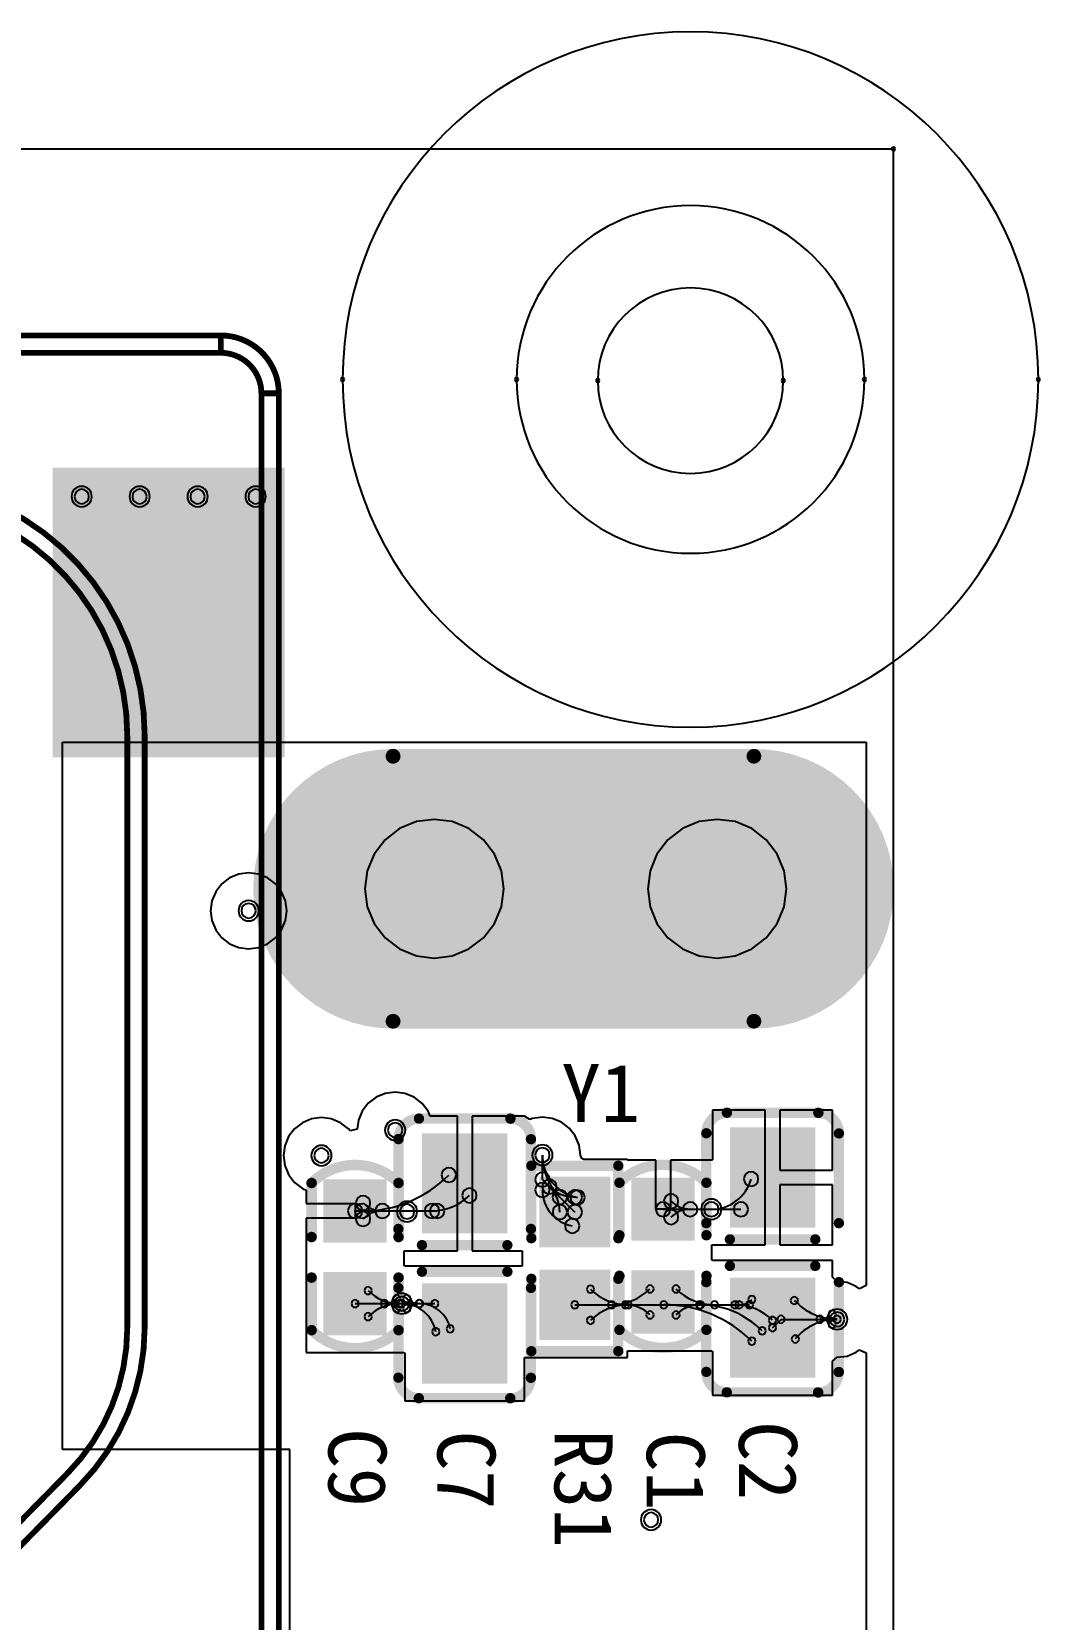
# Model space of a CAD drawing. Header units: inches. Extents: x 32166 to 66782, y 2386 to 7162.
# Drawn here: x 34107.2 to 34185.5, y 3851.2 to 3974.4 of the extents above; entities that cross this region are included whole.
import ezdxf

# ---------------------------------------------------------------- set-up
doc = ezdxf.new("R2010")
doc.units = ezdxf.units.IN
doc.header["$LTSCALE"] = 0.64311
doc.header["$MEASUREMENT"] = 0
for name, color, linetype in [('KEEPOUTLAYER', 6, 'CONTINUOUS'), ('MULTILAYER', 9, 'CONTINUOUS'), ('TOPLAYER', 1, 'CONTINUOUS'), ('TOPOVERLAY', 2, 'CONTINUOUS'), ('TOPPASTE', 8, 'CONTINUOUS'), ('TOPSOLDER', 216, 'CONTINUOUS')]:
    doc.layers.add(name, color=color, linetype=linetype)
doc.styles.get("Standard").update_dxf_attribs({"font": 'txt', "width": 0.8})

msp = doc.modelspace()

# ---------------------------------------------------------------- linework, layer by layer
at = {"layer": 'KEEPOUTLAYER'}
for p in [(32666.61, 3965.35), (34174.11, 3758.35)]:
    msp.add_line(p, (34174.11, 3965.35), dxfattribs=at)
for centre, radius, start, end in [((34174.11, 3965.35), 0.143, 0, 180), ((34174.11, 3965.35), 0.143, 180, 0), ((34174.11, 3965.35), 0.112, 0, 180), ((34174.11, 3965.35), 0.112, 180, 0), ((34158.36, 3947.35), 7.2, 0, 180), ((34151.16, 3947.35), 0.143, 0, 180), ((34151.16, 3947.35), 0.143, 180, 0), ((34158.36, 3947.35), 7.2, 180, 0), ((34165.56, 3947.35), 0.143, 0, 180), ((34165.56, 3947.35), 0.143, 180, 0)]:
    msp.add_arc(centre, radius, start, end, dxfattribs=at)
at = {"layer": 'MULTILAYER', "const_width": 3.54}
for points in [[(34140.25, 3907.89, 1), (34136.71, 3907.89, 1)], [(34162.2, 3907.89, 1), (34158.65, 3907.89, 1)]]:
    msp.add_lwpolyline(points, format="xyb", close=True, dxfattribs=at)
at = {"layer": 'MULTILAYER'}
for centre, start, end in [((34111.11, 3938.35), 0, 180), ((34111.11, 3938.35), 180, 0), ((34115.61, 3938.35), 0, 180), ((34115.61, 3938.35), 180, 0), ((34120.11, 3938.35), 0, 180), ((34120.11, 3938.35), 180, 0), ((34124.61, 3938.35), 0, 180), ((34124.61, 3938.35), 180, 0), ((34124.07, 3906.18), 0, 180), ((34124.07, 3906.18), 180, 0), ((34135.44, 3889.15), 0, 180), ((34135.44, 3889.15), 180, 0), ((34129.72, 3887.17), 0, 180), ((34146.87, 3887.21), 0, 180), ((34146.87, 3887.21), 180, 0), ((34129.72, 3887.17), 180, 0), ((34159.98, 3883), 0, 180), ((34136.36, 3882.82), 0, 180), ((34136.36, 3882.82), 180, 0), ((34159.98, 3883), 180, 0), ((34135.95, 3875.67), 0, 180), ((34135.95, 3875.67), 180, 0), ((34169.75, 3874.45), 0, 180), ((34169.75, 3874.45), 180, 0), ((34155.3, 3858.88), 0, 180), ((34155.3, 3858.88), 180, 0)]:
    msp.add_arc(centre, 0.562, start, end, dxfattribs=at)
at = {"layer": 'TOPLAYER'}
for p, q in [((34109.63, 3864.33), (34109.63, 3919.27)), ((34109.63, 3919.27), (34171.99, 3919.27)), ((34171.99, 3919.27), (34171.99, 3877.07)), ((34137.09, 3913.1), (34135.79, 3912.56)), ((34138.48, 3913.28), (34137.09, 3913.1)), ((34139.87, 3913.1), (34138.48, 3913.28)), ((34141.17, 3912.56), (34139.87, 3913.1)), ((34159.03, 3913.1), (34157.73, 3912.56)), ((34160.43, 3913.28), (34159.03, 3913.1)), ((34161.82, 3913.1), (34160.43, 3913.28)), ((34163.12, 3912.56), (34161.82, 3913.1)), ((34135.79, 3912.56), (34134.67, 3911.7)), ((34142.29, 3911.7), (34141.17, 3912.56)), ((34157.73, 3912.56), (34156.61, 3911.7)), ((34164.24, 3911.7), (34163.12, 3912.56)), ((34134.67, 3911.7), (34133.81, 3910.58)), ((34143.15, 3910.58), (34142.29, 3911.7)), ((34156.61, 3911.7), (34155.76, 3910.58)), ((34165.09, 3910.58), (34164.24, 3911.7)), ((34133.81, 3910.58), (34133.27, 3909.28)), ((34143.69, 3909.28), (34143.15, 3910.58)), ((34155.76, 3910.58), (34155.22, 3909.28)), ((34165.63, 3909.28), (34165.09, 3910.58)), ((34121.98, 3908.27), (34121.51, 3907.65)), ((34122.59, 3908.73), (34121.98, 3908.27)), ((34123.31, 3909.03), (34122.59, 3908.73)), ((34124.07, 3909.13), (34123.31, 3909.03)), ((34124.83, 3909.03), (34124.07, 3909.13)), ((34125.54, 3908.73), (34124.83, 3909.03)), ((34126.16, 3908.27), (34125.54, 3908.73)), ((34126.62, 3907.65), (34126.16, 3908.27)), ((34133.27, 3909.28), (34133.09, 3907.89)), ((34143.87, 3907.89), (34143.69, 3909.28)), ((34155.22, 3909.28), (34155.04, 3907.89)), ((34165.81, 3907.89), (34165.63, 3909.28)), ((34121.22, 3906.94), (34121.12, 3906.18)), ((34121.51, 3907.65), (34121.22, 3906.94)), ((34126.92, 3906.94), (34126.62, 3907.65)), ((34127.02, 3906.18), (34126.92, 3906.94)), ((34133.09, 3907.89), (34133.27, 3906.49)), ((34143.69, 3906.49), (34143.87, 3907.89)), ((34155.04, 3907.89), (34155.22, 3906.49)), ((34165.63, 3906.49), (34165.81, 3907.89)), ((34121.12, 3906.18), (34121.22, 3905.42)), ((34126.92, 3905.42), (34127.02, 3906.18)), ((34133.27, 3906.49), (34133.81, 3905.19)), ((34143.15, 3905.19), (34143.69, 3906.49)), ((34155.22, 3906.49), (34155.76, 3905.19)), ((34165.09, 3905.19), (34165.63, 3906.49)), ((34121.22, 3905.42), (34121.51, 3904.7)), ((34121.51, 3904.7), (34121.98, 3904.09)), ((34126.16, 3904.09), (34126.62, 3904.7)), ((34126.62, 3904.7), (34126.92, 3905.42)), ((34133.81, 3905.19), (34134.67, 3904.08)), ((34142.29, 3904.08), (34143.15, 3905.19)), ((34155.76, 3905.19), (34156.61, 3904.08)), ((34164.24, 3904.08), (34165.09, 3905.19)), ((34121.98, 3904.09), (34122.59, 3903.62)), ((34122.59, 3903.62), (34123.31, 3903.33)), ((34123.31, 3903.33), (34124.07, 3903.23)), ((34124.07, 3903.23), (34124.83, 3903.33)), ((34124.83, 3903.33), (34125.54, 3903.62)), ((34125.54, 3903.62), (34126.16, 3904.09)), ((34134.67, 3904.08), (34135.79, 3903.22)), ((34141.17, 3903.22), (34142.29, 3904.08)), ((34156.61, 3904.08), (34157.73, 3903.22)), ((34163.12, 3903.22), (34164.24, 3904.08)), ((34135.79, 3903.22), (34137.09, 3902.68)), ((34137.09, 3902.68), (34138.48, 3902.5)), ((34138.48, 3902.5), (34139.87, 3902.68)), ((34139.87, 3902.68), (34141.17, 3903.22)), ((34157.73, 3903.22), (34159.03, 3902.68)), ((34159.03, 3902.68), (34160.43, 3902.5)), ((34160.43, 3902.5), (34161.82, 3902.68)), ((34161.82, 3902.68), (34163.12, 3903.22)), ((34133.35, 3891.23), (34132.88, 3890.62)), ((34133.96, 3891.7), (34133.35, 3891.23)), ((34134.67, 3892), (34133.96, 3891.7)), ((34135.44, 3892.1), (34134.67, 3892)), ((34136.2, 3892), (34135.44, 3892.1)), ((34136.91, 3891.7), (34136.2, 3892)), ((34137.52, 3891.23), (34136.91, 3891.7)), ((34137.99, 3890.62), (34137.52, 3891.23)), ((34128.25, 3889.72), (34127.63, 3889.25)), ((34128.96, 3890.02), (34128.25, 3889.72)), ((34129.72, 3890.12), (34128.96, 3890.02)), ((34130.48, 3890.02), (34129.72, 3890.12)), ((34131.2, 3889.72), (34130.48, 3890.02)), ((34131.81, 3889.25), (34131.2, 3889.72)), ((34132.59, 3889.91), (34132.5, 3889.22)), ((34132.88, 3890.62), (34132.59, 3889.91)), ((34138.15, 3890.24), (34137.99, 3890.62)), ((34140.27, 3890.24), (34138.15, 3890.24)), ((34140.27, 3885.01), (34140.27, 3890.24)), ((34145.49, 3890.24), (34141.41, 3890.24)), ((34141.41, 3890.24), (34141.41, 3885.01)), ((34145.89, 3889.97), (34145.49, 3890.24)), ((34145.49, 3890.24), (34145.49, 3890.24)), ((34146.1, 3890.06), (34145.89, 3889.97)), ((34146.87, 3890.16), (34146.1, 3890.06)), ((34147.63, 3890.06), (34146.87, 3890.16)), ((34148.34, 3889.77), (34147.63, 3890.06)), ((34148.95, 3889.3), (34148.34, 3889.77)), ((34164.16, 3890.69), (34160.07, 3890.69)), ((34160.07, 3890.69), (34160.07, 3886.85)), ((34164.16, 3885.46), (34164.16, 3890.69)), ((34169.39, 3890.69), (34165.3, 3890.69)), ((34165.3, 3890.69), (34165.3, 3886.03)), ((34169.39, 3886.03), (34169.39, 3890.69)), ((34127.17, 3888.64), (34126.87, 3887.93)), ((34127.63, 3889.25), (34127.17, 3888.64)), ((34131.94, 3889.08), (34131.81, 3889.25)), ((34131.95, 3889.08), (34131.94, 3889.08)), ((34132.5, 3889.22), (34131.95, 3889.08)), ((34149.42, 3888.69), (34148.95, 3889.3)), ((34149.71, 3887.98), (34149.42, 3888.69)), ((34126.87, 3887.93), (34126.77, 3887.17)), ((34146.87, 3885.3), (34146.87, 3887.21)), ((34149.82, 3887.21), (34149.71, 3887.98)), ((34149.93, 3886.93), (34149.82, 3887.21)), ((34149.82, 3887.21), (34149.82, 3887.21)), ((34149.82, 3887.21), (34149.82, 3887.21)), ((34126.77, 3887.17), (34126.87, 3886.4)), ((34126.87, 3886.4), (34127.17, 3885.69)), ((34150.09, 3886.87), (34149.93, 3886.93)), ((34153.47, 3886.87), (34150.09, 3886.87)), ((34153.47, 3886.8), (34153.47, 3886.87)), ((34155.66, 3886.8), (34153.47, 3886.8)), ((34155.66, 3883), (34155.66, 3886.8)), ((34159.67, 3886.8), (34156.8, 3886.8)), ((34156.8, 3886.8), (34156.8, 3883)), ((34160.03, 3886.8), (34159.67, 3886.8)), ((34159.67, 3886.8), (34159.67, 3886.8)), ((34159.67, 3886.8), (34159.67, 3886.8)), ((34160.07, 3886.85), (34160.03, 3886.8)), ((34165.3, 3886.03), (34169.39, 3886.03)), ((34127.17, 3885.69), (34127.63, 3885.08)), ((34127.63, 3885.08), (34128.25, 3884.61)), ((34140.27, 3879.78), (34140.27, 3885.01)), ((34141.41, 3885.01), (34141.41, 3879.78)), ((34146.87, 3885.3), (34149.39, 3882.78)), ((34164.16, 3880.23), (34164.16, 3885.46)), ((34169.39, 3884.89), (34165.3, 3884.89)), ((34165.3, 3884.89), (34165.3, 3880.23)), ((34169.39, 3880.23), (34169.39, 3884.89)), ((34128.25, 3884.61), (34128.53, 3884.49)), ((34128.53, 3884.49), (34128.53, 3883.44)), ((34128.53, 3883.44), (34132.33, 3883.44)), ((34132.33, 3882.3), (34128.53, 3882.3)), ((34128.53, 3882.3), (34128.53, 3879.07)), ((34132.33, 3883.44), (34132.33, 3882.3)), ((34132.33, 3882.87), (34138.7, 3882.87)), ((34156.8, 3883), (34155.66, 3883)), ((34156.23, 3883), (34159.98, 3883)), ((34159.98, 3883), (34162.28, 3883)), ((34160.03, 3879.2), (34160.03, 3880.23)), ((34160.03, 3880.23), (34160.03, 3880.23)), ((34160.03, 3880.23), (34160.07, 3880.23)), ((34160.07, 3880.23), (34160.43, 3880.23)), ((34160.43, 3880.23), (34160.43, 3880.23)), ((34160.43, 3880.23), (34160.43, 3880.23)), ((34160.43, 3880.23), (34164.16, 3880.23)), ((34165.3, 3880.23), (34169.39, 3880.23)), ((34128.53, 3879.07), (34128.53, 3871.87)), ((34136.13, 3879.07), (34136.13, 3879.78)), ((34136.13, 3879.78), (34136.18, 3879.78)), ((34136.13, 3878.6), (34136.13, 3879.07)), ((34136.26, 3878.58), (34136.13, 3878.6)), ((34136.18, 3879.78), (34136.18, 3879.78)), ((34136.18, 3879.78), (34140.27, 3879.78)), ((34145.3, 3878.58), (34136.26, 3878.58)), ((34141.41, 3879.78), (34145.3, 3879.78)), ((34145.3, 3879.78), (34145.3, 3878.69)), ((34145.3, 3878.69), (34145.3, 3878.58)), ((34160.03, 3879.08), (34160.03, 3879.2)), ((34160.07, 3879.03), (34160.03, 3879.08)), ((34169.39, 3879.03), (34160.07, 3879.03)), ((34160.07, 3879.03), (34160.07, 3879.03)), ((34160.07, 3879.03), (34160.07, 3879.03)), ((34169.39, 3877.72), (34169.39, 3879.03)), ((34169.75, 3877.4), (34169.39, 3877.72)), ((34170.51, 3877.3), (34169.75, 3877.4)), ((34171.22, 3877.01), (34170.51, 3877.3)), ((34171.47, 3876.82), (34171.22, 3877.01)), ((34171.99, 3877.07), (34171.47, 3876.82)), ((34132.33, 3875.67), (34135.95, 3875.67)), ((34135.95, 3875.67), (34138.52, 3875.67)), ((34149.39, 3875.58), (34162.95, 3875.58)), ((34164.73, 3873.8), (34165.39, 3874.45)), ((34165.39, 3874.45), (34169.75, 3874.45)), ((34128.53, 3871.87), (34136.13, 3871.87)), ((34136.13, 3871.87), (34136.13, 3871.87)), ((34136.13, 3871.87), (34136.13, 3871.87)), ((34136.13, 3871.87), (34136.18, 3871.82)), ((34136.18, 3871.82), (34136.18, 3868.12)), ((34145.49, 3868.12), (34145.49, 3871.49)), ((34145.49, 3871.49), (34153.47, 3871.49)), ((34153.47, 3871.49), (34153.47, 3872)), ((34153.47, 3872), (34160.03, 3872)), ((34160.03, 3872), (34160.03, 3872)), ((34160.03, 3872), (34160.03, 3872)), ((34160.03, 3872), (34160.07, 3871.96)), ((34160.07, 3871.96), (34160.07, 3868.57)), ((34169.39, 3871.19), (34169.75, 3871.5)), ((34169.39, 3868.57), (34169.39, 3871.19)), ((34169.75, 3871.5), (34170.51, 3871.6)), ((34170.51, 3871.6), (34171.22, 3871.9)), ((34171.22, 3871.9), (34171.47, 3872.09)), ((34171.47, 3872.09), (34171.99, 3871.84)), ((34171.99, 3871.84), (34171.99, 3802.68)), ((34136.18, 3868.12), (34145.49, 3868.12)), ((34160.07, 3868.57), (34169.39, 3868.57)), ((34127.27, 3864.33), (34109.63, 3864.33)), ((34127.27, 3826.03), (34127.27, 3864.33))]:
    msp.add_line(p, q, dxfattribs=at)
at = {"layer": 'TOPLAYER', "const_width": 3.54}
for points in [[(34140.25, 3907.89, 1), (34136.71, 3907.89, 1)], [(34162.2, 3907.89, 1), (34158.65, 3907.89, 1)]]:
    msp.add_lwpolyline(points, format="xyb", close=True, dxfattribs=at)
at = {"layer": 'TOPLAYER'}
for centre, radius, start, end in [((34111.11, 3938.35), 0.562, 0, 180), ((34111.11, 3938.35), 0.562, 180, 0), ((34115.61, 3938.35), 0.562, 0, 180), ((34115.61, 3938.35), 0.562, 180, 0), ((34120.11, 3938.35), 0.562, 0, 180), ((34120.11, 3938.35), 0.562, 180, 0), ((34124.61, 3938.35), 0.562, 0, 180), ((34124.61, 3938.35), 0.562, 180, 0), ((34124.07, 3906.18), 0.562, 0, 180), ((34124.07, 3906.18), 0.562, 180, 0), ((34135.44, 3889.15), 0.562, 0, 180), ((34135.44, 3889.15), 0.562, 180, 0), ((34129.72, 3887.17), 0.562, 0, 180), ((34146.87, 3887.21), 0.562, 0, 180), ((34146.87, 3887.21), 0.562, 0, 180), ((34146.87, 3887.21), 0.562, 0, 180), ((34146.87, 3887.21), 0.562, 0, 180), ((34146.87, 3887.21), 0.562, 180, 0), ((34146.87, 3887.21), 0.562, 180, 0), ((34146.87, 3887.21), 0.562, 180, 0), ((34146.87, 3887.21), 0.562, 180, 0), ((34150.21, 3887.21), 3.35, 180, 259.446), ((34151.48, 3887.21), 4.61, 180.0001, 225.0001), ((34129.72, 3887.17), 0.562, 180, 0), ((34139.61, 3885.66), 0.562, 0, 180), ((34132.87, 3892.4), 9.54, 270, 315), ((34139.61, 3885.66), 0.562, 180, 0), ((34146.87, 3885.3), 0.562, 0, 180), ((34146.87, 3885.3), 0.562, 0, 180), ((34146.87, 3885.3), 0.562, 180, 0), ((34146.87, 3885.3), 0.562, 180, 0), ((34146.87, 3884.5), 0.562, 0, 180), ((34147.41, 3884.76), 0.562, 0, 180), ((34147.41, 3884.76), 0.562, 0, 180), ((34147.41, 3884.76), 0.562, 180, 0), ((34147.41, 3884.76), 0.562, 180, 0), ((34149.39, 3886.74), 2.8, 225.0002, 270.0002), ((34145.42, 3882.78), 2.8, 359.9998, 44.9998), ((34159.98, 3886.2), 3.2, 269.9999, 344.5259), ((34163.06, 3885.35), 0.562, 0, 180), ((34163.06, 3885.35), 0.562, 180, 0), ((34132.95, 3883.49), 0.562, 0, 180), ((34138.3, 3886.97), 4.1, 270.0001, 315.0001), ((34141.2, 3884.07), 0.562, 0, 180), ((34141.2, 3884.07), 0.562, 180, 0), ((34146.87, 3884.5), 0.562, 180, 0), ((34149.71, 3884.5), 2.84, 180.0001, 259.4461), ((34148.22, 3883.95), 0.562, 0, 180), ((34148.22, 3883.95), 0.562, 180, 0), ((34149.39, 3883.94), 0.562, 0, 180), ((34149.39, 3883.94), 0.562, 180, 0), ((34149.6, 3883.92), 0.562, 0, 180), ((34149.6, 3883.92), 0.562, 180, 0), ((34156.23, 3883), 0.562, 0, 180), ((34156.85, 3883.62), 0.562, 0, 180), ((34156.85, 3883.62), 0.562, 180, 0), ((34158.34, 3885.12), 2.11, 224.9998, 269.9998), ((34158.34, 3883), 0.562, 0, 180), ((34158.34, 3883), 0.562, 0, 180), ((34159.98, 3883), 0.562, 0, 180), ((34159.98, 3883), 0.562, 0, 180), ((34159.98, 3883), 0.562, 0, 180), ((34159.98, 3883), 0.562, 0, 180), ((34162.28, 3883), 0.562, 0, 180), ((34132.33, 3882.87), 0.562, 0, 180), ((34132.33, 3882.87), 0.562, 180, 0), ((34132.87, 3882.87), 0.562, 0, 180), ((34132.87, 3882.87), 0.562, 180, 0), ((34132.95, 3883.49), 0.562, 180, 0), ((34132.95, 3882.25), 0.562, 0, 180), ((34134.45, 3884.98), 2.11, 224.9998, 269.9998), ((34134.45, 3880.76), 2.11, 90.0002, 135.0002), ((34134.45, 3882.87), 0.562, 0, 180), ((34134.45, 3882.87), 0.562, 0, 180), ((34134.45, 3882.87), 0.562, 180, 0), ((34134.45, 3882.87), 0.562, 180, 0), ((34136.36, 3882.82), 0.562, 0, 180), ((34136.36, 3882.82), 0.562, 180, 0), ((34138.3, 3882.87), 0.562, 0, 180), ((34138.3, 3882.87), 0.562, 180, 0), ((34138.7, 3882.87), 0.562, 0, 180), ((34138.7, 3882.87), 0.562, 180, 0), ((34148.23, 3882.78), 0.562, 0, 180), ((34148.23, 3882.78), 0.562, 180, 0), ((34149.19, 3881.71), 0.562, 0, 180), ((34149.39, 3882.78), 0.562, 0, 180), ((34149.39, 3882.78), 0.562, 180, 0), ((34156.23, 3883), 0.562, 180, 0), ((34156.85, 3882.39), 0.562, 0, 180), ((34156.85, 3882.39), 0.562, 180, 0), ((34158.34, 3880.89), 2.11, 90.0002, 135.0002), ((34158.34, 3883), 0.562, 180, 0), ((34158.34, 3883), 0.562, 180, 0), ((34159.98, 3883), 0.562, 180, 0), ((34159.98, 3883), 0.562, 180, 0), ((34159.98, 3883), 0.562, 180, 0), ((34159.98, 3883), 0.562, 180, 0), ((34162.28, 3883), 0.562, 180, 0), ((34132.95, 3882.25), 0.562, 180, 0), ((34149.19, 3881.71), 0.562, 180, 0), ((34133.34, 3876.68), 0.286, 0, 180), ((34133.34, 3876.68), 0.286, 180, 0), ((34135.78, 3879.12), 3.45, 225.0001, 270.0001), ((34135.56, 3876.06), 0.286, 0, 180), ((34135.95, 3875.67), 0.562, 0, 180), ((34136.34, 3876.06), 0.286, 0, 180), ((34150.6, 3876.79), 0.286, 0, 180), ((34150.6, 3876.79), 0.286, 180, 0), ((34153.53, 3879.72), 4.14, 225, 270), ((34152.23, 3879.8), 4.22, 269.9999, 314.9999), ((34155.22, 3876.81), 0.286, 0, 180), ((34155.22, 3876.81), 0.286, 180, 0), ((34157.24, 3876.81), 0.286, 0, 180), ((34157.24, 3876.81), 0.286, 180, 0), ((34160.22, 3879.8), 4.22, 225.0001, 270.0001), ((34163.12, 3875.99), 0.286, 0, 180), ((34166.42, 3875.92), 0.286, 0, 180), ((34132.33, 3875.67), 0.286, 0, 180), ((34132.33, 3875.67), 0.286, 180, 0), ((34133.34, 3874.66), 0.286, 0, 180), ((34135.78, 3872.22), 3.45, 89.9999, 134.9999), ((34134.62, 3875.67), 0.286, 0, 180), ((34134.62, 3875.67), 0.286, 0, 180), ((34134.62, 3875.67), 0.286, 180, 0), ((34134.62, 3875.67), 0.286, 180, 0), ((34134.62, 3877.01), 1.34, 270.0004, 315.0004), ((34134.62, 3874.33), 1.34, 44.9996, 89.9996), ((34135.56, 3876.06), 0.286, 180, 0), ((34135.56, 3875.28), 0.286, 0, 180), ((34135.56, 3875.28), 0.286, 180, 0), ((34135.95, 3875.67), 0.562, 180, 0), ((34135.78, 3875.67), 0.286, 0, 180), ((34135.78, 3875.67), 0.286, 0, 180), ((34135.78, 3875.67), 0.286, 180, 0), ((34135.78, 3875.67), 0.286, 180, 0), ((34135.95, 3875.67), 0.286, 0, 180), ((34135.95, 3875.67), 0.286, 0, 180), ((34135.95, 3875.67), 0.286, 0, 180), ((34135.95, 3875.67), 0.286, 180, 0), ((34135.95, 3875.67), 0.286, 180, 0), ((34135.95, 3875.67), 0.286, 180, 0), ((34135.95, 3872.98), 2.69, 10.8939, 89.9999), ((34136.34, 3876.06), 0.286, 180, 0), ((34136.34, 3875.28), 0.286, 0, 180), ((34136.34, 3875.28), 0.286, 180, 0), ((34137.29, 3877.01), 1.34, 224.9996, 269.9996), ((34137.29, 3874.33), 1.34, 90.0004, 135.0004), ((34137.29, 3875.67), 0.286, 0, 180), ((34137.29, 3875.67), 0.286, 0, 180), ((34137.29, 3875.67), 0.286, 180, 0), ((34137.29, 3875.67), 0.286, 180, 0), ((34137.34, 3875.67), 0.286, 0, 180), ((34137.34, 3875.67), 0.286, 180, 0), ((34137.34, 3873.25), 2.42, 10.894, 90), ((34138.52, 3875.67), 0.286, 0, 180), ((34138.52, 3875.67), 0.286, 180, 0), ((34149.39, 3875.58), 0.286, 0, 180), ((34149.39, 3875.58), 0.286, 180, 0), ((34153.53, 3871.44), 4.14, 90, 135), ((34152.23, 3875.58), 0.286, 0, 180), ((34152.23, 3875.58), 0.286, 180, 0), ((34153.32, 3875.58), 0.286, 0, 180), ((34153.32, 3875.58), 0.286, 180, 0), ((34153.53, 3875.58), 0.286, 0, 180), ((34153.53, 3875.58), 0.286, 0, 180), ((34153.53, 3875.58), 0.286, 180, 0), ((34153.53, 3875.58), 0.286, 180, 0), ((34153.32, 3872.9), 2.68, 45.0002, 90.0002), ((34155.22, 3874.79), 0.286, 0, 180), ((34156.3, 3875.58), 0.286, 0, 180), ((34156.3, 3875.58), 0.286, 180, 0), ((34156.3, 3865.94), 9.64, 45, 90), ((34157.24, 3874.79), 0.286, 0, 180), ((34159.13, 3872.9), 2.68, 89.9998, 134.9998), ((34159.06, 3875.58), 0.286, 0, 180), ((34159.06, 3875.58), 0.286, 180, 0), ((34159.13, 3875.58), 0.286, 0, 180), ((34159.13, 3875.58), 0.286, 180, 0), ((34159.06, 3868.7), 6.88, 45, 90), ((34160.22, 3875.58), 0.286, 0, 180), ((34160.22, 3875.58), 0.286, 180, 0), ((34161.82, 3875.58), 0.286, 0, 180), ((34161.82, 3875.58), 0.286, 180, 0), ((34161.82, 3871.46), 4.12, 45, 90), ((34162.13, 3875.58), 0.286, 0, 180), ((34162.13, 3875.58), 0.286, 180, 0), ((34162.13, 3876.97), 1.4, 269.9998, 314.9998), ((34162.95, 3875.58), 0.286, 0, 180), ((34162.95, 3875.58), 0.286, 180, 0), ((34163.12, 3875.99), 0.286, 180, 0), ((34166.42, 3875.92), 0.286, 180, 0), ((34169.75, 3878.98), 4.52, 222.57, 270), ((34169.36, 3874.85), 0.286, 0, 180), ((34169.75, 3874.45), 0.562, 0, 180), ((34133.34, 3874.66), 0.286, 180, 0), ((34138.59, 3873.49), 0.286, 0, 180), ((34139.71, 3873.71), 0.286, 0, 180), ((34139.71, 3873.71), 0.286, 180, 0), ((34150.6, 3874.37), 0.286, 0, 180), ((34150.6, 3874.37), 0.286, 180, 0), ((34155.22, 3874.79), 0.286, 180, 0), ((34157.24, 3874.79), 0.286, 180, 0), ((34163.92, 3873.56), 0.286, 0, 180), ((34164.73, 3874.37), 0.286, 0, 180), ((34164.73, 3874.37), 0.286, 180, 0), ((34164.73, 3873.8), 0.286, 0, 180), ((34164.73, 3873.8), 0.286, 180, 0), ((34165.39, 3874.45), 0.286, 0, 180), ((34165.39, 3874.45), 0.286, 0, 180), ((34165.39, 3874.45), 0.286, 180, 0), ((34165.39, 3874.45), 0.286, 180, 0), ((34169.75, 3870.25), 4.21, 90, 140.563), ((34168.41, 3874.45), 0.286, 0, 180), ((34168.41, 3874.45), 0.286, 0, 180), ((34168.41, 3874.45), 0.286, 180, 0), ((34168.41, 3874.45), 0.286, 180, 0), ((34168.41, 3875.79), 1.34, 270.0004, 315.0004), ((34168.41, 3873.12), 1.34, 44.9996, 89.9996), ((34169.36, 3874.85), 0.286, 180, 0), ((34169.36, 3874.06), 0.286, 0, 180), ((34169.36, 3874.06), 0.286, 180, 0), ((34169.75, 3874.45), 0.562, 180, 0), ((34169.75, 3874.45), 0.286, 0, 180), ((34169.75, 3874.45), 0.286, 0, 180), ((34169.75, 3874.45), 0.286, 0, 180), ((34169.75, 3874.45), 0.286, 180, 0), ((34169.75, 3874.45), 0.286, 180, 0), ((34169.75, 3874.45), 0.286, 180, 0), ((34138.59, 3873.49), 0.286, 180, 0), ((34163.12, 3872.76), 0.286, 0, 180), ((34163.12, 3872.76), 0.286, 180, 0), ((34163.92, 3873.56), 0.286, 180, 0), ((34166.5, 3872.92), 0.286, 0, 180), ((34166.5, 3872.92), 0.286, 180, 0), ((34155.3, 3858.88), 0.562, 0, 180), ((34155.3, 3858.88), 0.562, 180, 0)]:
    msp.add_arc(centre, radius, start, end, dxfattribs=at)
for points in [[(34108.86, 3918.1), (34126.86, 3918.1), (34108.86, 3940.6), (34126.86, 3940.6)], [(34143.69, 3881.58), (34143.69, 3888.44), (34137.98, 3881.58), (34137.98, 3888.44)], [(34167.59, 3882.03), (34167.59, 3888.89), (34161.87, 3882.03), (34161.87, 3888.89)], [(34134.33, 3880.87), (34134.33, 3884.87), (34130.33, 3880.87), (34130.33, 3884.87)], [(34147.1, 3885.07), (34147.1, 3880.49), (34151.67, 3885.07), (34151.67, 3880.49)], [(34154.23, 3885), (34154.23, 3881), (34158.23, 3885), (34158.23, 3881)], [(34134.33, 3873.67), (34134.33, 3877.67), (34130.33, 3873.67), (34130.33, 3877.67)], [(34147.1, 3877.87), (34147.1, 3873.29), (34151.67, 3877.87), (34151.67, 3873.29)], [(34154.23, 3877.8), (34154.23, 3873.8), (34158.23, 3877.8), (34158.23, 3873.8)], [(34143.69, 3869.92), (34143.69, 3876.78), (34137.98, 3869.92), (34137.98, 3876.78)], [(34167.59, 3870.37), (34167.59, 3877.23), (34161.87, 3870.37), (34161.87, 3877.23)]]:
    msp.add_solid(points, dxfattribs=at)
at = {"layer": 'TOPOVERLAY'}
for points, const_width in [([(33972.96, 3950.86), (34121.91, 3950.86)], 0.45), ([(34121.91, 3949.51), (34121.91, 3950.86)], 0.45), ([(33972.96, 3949.51), (34121.91, 3949.51)], 0.45), ([(34125.06, 3831.61), (34125.06, 3946.36)], 0.45), ([(34125.06, 3946.36), (34126.41, 3946.36)], 0.45), ([(34126.41, 3831.61), (34126.41, 3946.36)], 0.45), ([(34114.65, 3873.83), (34114.65, 3919.77)], 0.45), ([(34116, 3873.83), (34116, 3919.77)], 0.45), ([(34136.42, 3907.89), (34162.25, 3907.89)], 21.72), ([(34135.28, 3918.18), (34163.28, 3918.18)], 1.14), ([(34135.28, 3897.6), (34163.28, 3897.6)], 1.14), ([(34137.29, 3890.04), (34144.38, 3890.04)], 0.8), ([(34161.19, 3890.49), (34168.28, 3890.49)], 0.8), ([(34135.69, 3881.47), (34135.69, 3888.45)], 0.8), ([(34145.98, 3881.47), (34145.98, 3888.44)], 0.8), ([(34159.59, 3881.92), (34159.59, 3888.9)], 0.8), ([(34169.88, 3881.92), (34169.88, 3888.89)], 0.8), ([(34146.01, 3886.38), (34152.76, 3886.38)], 0.8), ([(34146.01, 3880.75), (34146.01, 3886.38)], 0.8), ([(34152.76, 3880.75), (34152.76, 3886.38)], 0.8), ([(34128.96, 3880.84), (34128.96, 3885.04)], 0.81), ([(34135.71, 3880.84), (34135.71, 3885.04)], 0.81), ([(34152.85, 3880.98), (34152.85, 3885.06)], 0.81), ([(34159.6, 3880.98), (34159.6, 3885.06)], 0.81), ([(34161.42, 3880.66), (34168.05, 3880.66)], 0.8), ([(34137.52, 3880.21), (34144.15, 3880.21)], 0.8), ([(34161.42, 3878.6), (34168.05, 3878.6)], 0.8), ([(34128.96, 3873.61), (34128.96, 3877.69)], 0.81), ([(34135.71, 3873.61), (34135.71, 3877.69)], 0.81), ([(34137.52, 3878.15), (34144.15, 3878.15)], 0.8), ([(34146.01, 3871.98), (34146.01, 3877.6)], 0.8), ([(34152.76, 3871.98), (34152.76, 3877.6)], 0.8), ([(34152.85, 3873.63), (34152.85, 3877.83)], 0.81), ([(34159.59, 3870.37), (34159.59, 3877.34)], 0.8), ([(34159.6, 3873.63), (34159.6, 3877.83)], 0.81), ([(34169.88, 3870.36), (34169.88, 3877.34)], 0.8), ([(34135.69, 3869.92), (34135.69, 3876.89)], 0.8), ([(34145.98, 3869.91), (34145.98, 3876.89)], 0.8), ([(34146.01, 3871.98), (34152.76, 3871.98)], 0.8), ([(34137.28, 3868.33), (34144.37, 3868.33)], 0.8), ([(34161.18, 3868.78), (34168.26, 3868.78)], 0.8), ([(34092.44, 3844.62), (34110.01, 3862.49)], 0.45), ([(34093.41, 3843.67), (34110.97, 3861.55)], 0.45)]:
    msp.add_lwpolyline(points, dxfattribs=dict(at, const_width=const_width))
for points, const_width in [([(34121.8, 3950.86, 1), (34122.03, 3950.86, 1)], 0.225), ([(34121.8, 3950.86, 1), (34122.03, 3950.86, 1)], 0.225), ([(34121.8, 3950.86, 1), (34122.03, 3950.86, 1)], 0.225), ([(34121.8, 3949.51, 1), (34122.03, 3949.51, 1)], 0.225), ([(34121.8, 3949.51, 1), (34122.03, 3949.51, 1)], 0.225), ([(34121.8, 3949.51, 1), (34122.03, 3949.51, 1)], 0.225), ([(34124.95, 3946.36, 1), (34125.18, 3946.36, 1)], 0.225), ([(34124.95, 3946.36, 1), (34125.18, 3946.36, 1)], 0.225), ([(34124.95, 3946.36, 1), (34125.18, 3946.36, 1)], 0.225), ([(34126.3, 3946.36, 1), (34126.53, 3946.36, 1)], 0.225), ([(34126.3, 3946.36, 1), (34126.53, 3946.36, 1)], 0.225), ([(34126.3, 3946.36, 1), (34126.53, 3946.36, 1)], 0.225), ([(34114.53, 3919.77, 1), (34114.76, 3919.77, 1)], 0.225), ([(34114.53, 3919.77, 1), (34114.76, 3919.77, 1)], 0.225), ([(34115.88, 3919.77, 1), (34116.11, 3919.77, 1)], 0.225), ([(34115.88, 3919.77, 1), (34116.11, 3919.77, 1)], 0.225), ([(34141.85, 3907.89, 1), (34130.99, 3907.89, 1)], 10.86), ([(34135.57, 3918.18, 1), (34134.99, 3918.18, 1)], 0.572), ([(34135.57, 3918.18, 1), (34134.99, 3918.18, 1)], 0.572), ([(34167.68, 3907.89, 1), (34156.83, 3907.89, 1)], 10.86), ([(34163.57, 3918.18, 1), (34163, 3918.18, 1)], 0.572), ([(34163.57, 3918.18, 1), (34163, 3918.18, 1)], 0.572), ([(34135.57, 3897.6, 1), (34134.99, 3897.6, 1)], 0.572), ([(34135.57, 3897.6, 1), (34134.99, 3897.6, 1)], 0.572), ([(34163.57, 3897.6, 1), (34163, 3897.6, 1)], 0.572), ([(34163.57, 3897.6, 1), (34163, 3897.6, 1)], 0.572), ([(34137.29, 3889.84, 1), (34137.29, 3890.24, 1)], 0.4), ([(34137.29, 3889.84, 1), (34137.29, 3890.24, 1)], 0.4), ([(34144.38, 3889.84, 1), (34144.38, 3890.24, 1)], 0.4), ([(34144.39, 3889.83, 1), (34144.39, 3890.23, 1)], 0.4), ([(34161.19, 3890.29, 1), (34161.19, 3890.69, 1)], 0.4), ([(34161.19, 3890.29, 1), (34161.19, 3890.69, 1)], 0.4), ([(34168.28, 3890.29, 1), (34168.28, 3890.69, 1)], 0.4), ([(34168.29, 3890.28, 1), (34168.29, 3890.68, 1)], 0.4), ([(34135.69, 3888.25, 1), (34135.69, 3888.65, 1)], 0.4), ([(34135.71, 3888.25, 1), (34135.71, 3888.65, 1)], 0.4), ([(34145.98, 3888.24, 1), (34145.98, 3888.64, 1)], 0.4), ([(34145.98, 3888.24, 1), (34145.98, 3888.64, 1)], 0.4), ([(34159.59, 3888.7, 1), (34159.59, 3889.1, 1)], 0.4), ([(34159.6, 3888.7, 1), (34159.6, 3889.1, 1)], 0.4), ([(34169.88, 3888.69, 1), (34169.88, 3889.09, 1)], 0.4), ([(34169.88, 3888.69, 1), (34169.88, 3889.09, 1)], 0.4), ([(34146.21, 3886.38, 1), (34145.81, 3886.38, 1)], 0.4), ([(34146.21, 3886.38, 1), (34145.81, 3886.38, 1)], 0.4), ([(34152.96, 3886.38, 1), (34152.56, 3886.38, 1)], 0.4), ([(34152.96, 3886.38, 1), (34152.56, 3886.38, 1)], 0.4), ([(34128.75, 3885.04, 1), (34129.16, 3885.04, 1)], 0.405), ([(34128.75, 3885.04, 1), (34129.16, 3885.04, 1)], 0.405), ([(34135.5, 3885.04, 1), (34135.91, 3885.04, 1)], 0.405), ([(34135.5, 3885.04, 1), (34135.91, 3885.04, 1)], 0.405), ([(34153.05, 3885.06, 1), (34152.65, 3885.06, 1)], 0.405), ([(34153.05, 3885.06, 1), (34152.65, 3885.06, 1)], 0.405), ([(34159.8, 3885.06, 1), (34159.4, 3885.06, 1)], 0.405), ([(34159.8, 3885.06, 1), (34159.4, 3885.06, 1)], 0.405), ([(34159.59, 3881.72, 1), (34159.59, 3882.12, 1)], 0.4), ([(34169.88, 3881.72, 1), (34169.88, 3882.12, 1)], 0.4), ([(34128.75, 3880.84, 1), (34129.16, 3880.84, 1)], 0.405), ([(34135.69, 3881.27, 1), (34135.69, 3881.67, 1)], 0.4), ([(34135.5, 3880.84, 1), (34135.91, 3880.84, 1)], 0.405), ([(34145.98, 3881.27, 1), (34145.98, 3881.67, 1)], 0.4), ([(34146.21, 3880.75, 1), (34145.81, 3880.75, 1)], 0.4), ([(34152.96, 3880.75, 1), (34152.56, 3880.75, 1)], 0.4), ([(34153.05, 3880.98, 1), (34152.65, 3880.98, 1)], 0.405), ([(34159.8, 3880.98, 1), (34159.4, 3880.98, 1)], 0.405), ([(34161.42, 3880.46, 1), (34161.42, 3880.86, 1)], 0.4), ([(34168.05, 3880.46, 1), (34168.05, 3880.86, 1)], 0.4), ([(34137.52, 3880.01, 1), (34137.52, 3880.41, 1)], 0.4), ([(34144.15, 3880.01, 1), (34144.15, 3880.41, 1)], 0.4), ([(34161.42, 3878.4, 1), (34161.42, 3878.8, 1)], 0.4), ([(34168.05, 3878.4, 1), (34168.05, 3878.8, 1)], 0.4), ([(34128.75, 3877.69, 1), (34129.16, 3877.69, 1)], 0.405), ([(34135.5, 3877.69, 1), (34135.91, 3877.69, 1)], 0.405), ([(34137.52, 3877.95, 1), (34137.52, 3878.35, 1)], 0.4), ([(34144.15, 3877.95, 1), (34144.15, 3878.35, 1)], 0.4), ([(34146.21, 3877.6, 1), (34145.81, 3877.6, 1)], 0.4), ([(34152.96, 3877.6, 1), (34152.56, 3877.6, 1)], 0.4), ([(34153.05, 3877.83, 1), (34152.65, 3877.83, 1)], 0.405), ([(34159.59, 3877.14, 1), (34159.59, 3877.54, 1)], 0.4), ([(34159.8, 3877.83, 1), (34159.4, 3877.83, 1)], 0.405), ([(34169.88, 3877.14, 1), (34169.88, 3877.54, 1)], 0.4), ([(34135.69, 3876.69, 1), (34135.69, 3877.09, 1)], 0.4), ([(34145.98, 3876.69, 1), (34145.98, 3877.09, 1)], 0.4), ([(34114.53, 3873.83, 1), (34114.76, 3873.83, 1)], 0.225), ([(34114.53, 3873.83, 1), (34114.76, 3873.83, 1)], 0.225), ([(34115.88, 3873.83, 1), (34116.11, 3873.83, 1)], 0.225), ([(34115.88, 3873.83, 1), (34116.11, 3873.83, 1)], 0.225), ([(34128.75, 3873.61, 1), (34129.16, 3873.61, 1)], 0.405), ([(34128.75, 3873.61, 1), (34129.16, 3873.61, 1)], 0.405), ([(34135.5, 3873.61, 1), (34135.91, 3873.61, 1)], 0.405), ([(34135.5, 3873.61, 1), (34135.91, 3873.61, 1)], 0.405), ([(34153.05, 3873.63, 1), (34152.65, 3873.63, 1)], 0.405), ([(34153.05, 3873.63, 1), (34152.65, 3873.63, 1)], 0.405), ([(34159.8, 3873.63, 1), (34159.4, 3873.63, 1)], 0.405), ([(34159.8, 3873.63, 1), (34159.4, 3873.63, 1)], 0.405), ([(34146.21, 3871.98, 1), (34145.81, 3871.98, 1)], 0.4), ([(34146.21, 3871.98, 1), (34145.81, 3871.98, 1)], 0.4), ([(34152.96, 3871.98, 1), (34152.56, 3871.98, 1)], 0.4), ([(34152.96, 3871.98, 1), (34152.56, 3871.98, 1)], 0.4), ([(34135.69, 3869.72, 1), (34135.69, 3870.12, 1)], 0.4), ([(34135.69, 3869.72, 1), (34135.69, 3870.12, 1)], 0.4), ([(34145.97, 3869.71, 1), (34145.97, 3870.11, 1)], 0.4), ([(34145.98, 3869.71, 1), (34145.98, 3870.11, 1)], 0.4), ([(34159.59, 3870.17, 1), (34159.59, 3870.57, 1)], 0.4), ([(34159.59, 3870.17, 1), (34159.59, 3870.57, 1)], 0.4), ([(34169.86, 3870.16, 1), (34169.86, 3870.56, 1)], 0.4), ([(34169.88, 3870.16, 1), (34169.88, 3870.56, 1)], 0.4), ([(34137.28, 3868.13, 1), (34137.28, 3868.53, 1)], 0.4), ([(34137.28, 3868.13, 1), (34137.28, 3868.53, 1)], 0.4), ([(34144.37, 3868.13, 1), (34144.37, 3868.53, 1)], 0.4), ([(34144.38, 3868.12, 1), (34144.38, 3868.52, 1)], 0.4), ([(34161.18, 3868.58, 1), (34161.18, 3868.98, 1)], 0.4), ([(34161.18, 3868.58, 1), (34161.18, 3868.98, 1)], 0.4), ([(34168.26, 3868.58, 1), (34168.26, 3868.98, 1)], 0.4), ([(34168.28, 3868.57, 1), (34168.28, 3868.97, 1)], 0.4), ([(34109.89, 3862.49, 1), (34110.12, 3862.49, 1)], 0.225), ([(34109.89, 3862.49, 1), (34110.12, 3862.49, 1)], 0.225), ([(34110.86, 3861.55, 1), (34111.08, 3861.55, 1)], 0.225), ([(34110.86, 3861.55, 1), (34111.08, 3861.55, 1)], 0.225)]:
    msp.add_lwpolyline(points, format="xyb", close=True, dxfattribs=dict(at, const_width=const_width))
for points, const_width in [([(34121.91, 3950.86, -0.414214), (34126.41, 3946.36)], 0.45), ([(34121.91, 3949.51, -0.414214), (34125.06, 3946.36)], 0.45), ([(34096.22, 3939.55, -0.414214), (34116, 3919.77)], 0.45), ([(34096.22, 3938.2, -0.414214), (34114.65, 3919.77)], 0.45), ([(34135.28, 3897.6, -1), (34135.28, 3918.18)], 1.14), ([(34163.28, 3918.18, -1), (34163.28, 3897.6)], 1.14), ([(34135.71, 3888.45, -0.414214), (34137.29, 3890.04)], 0.8), ([(34144.39, 3890.03, -0.414214), (34145.98, 3888.44)], 0.8), ([(34159.6, 3888.9, -0.414214), (34161.19, 3890.49)], 0.8), ([(34168.29, 3890.48, -0.414214), (34169.88, 3888.89)], 0.8), ([(34128.96, 3885.04, -0.414214), (34135.71, 3885.04)], 0.81), ([(34152.85, 3885.06, -0.414214), (34159.6, 3885.06)], 0.81), ([(34114.65, 3873.83, -0.196645), (34110.01, 3862.49)], 0.45), ([(34116, 3873.83, -0.196645), (34110.97, 3861.55)], 0.45), ([(34135.71, 3873.61, -0.414214), (34128.96, 3873.61)], 0.81), ([(34159.6, 3873.63, -0.414214), (34152.85, 3873.63)], 0.81), ([(34137.28, 3868.33, -0.414214), (34135.69, 3869.92)], 0.8), ([(34145.97, 3869.91, -0.414214), (34144.38, 3868.32)], 0.8), ([(34161.18, 3868.78, -0.414214), (34159.59, 3870.37)], 0.8), ([(34169.86, 3870.36, -0.414214), (34168.28, 3868.77)], 0.8)]:
    msp.add_lwpolyline(points, format="xyb", dxfattribs=dict(at, const_width=const_width))
for centre, radius, start, end in [((34158.36, 3947.44), 27, 0, 180), ((34158.36, 3947.44), 13.5, 0, 180), ((34131.36, 3947.44), 0.143, 0, 180), ((34131.36, 3947.44), 0.143, 180, 0), ((34158.36, 3947.44), 27, 180, 0), ((34144.86, 3947.44), 0.143, 0, 180), ((34144.86, 3947.44), 0.143, 180, 0), ((34158.36, 3947.44), 13.5, 180, 0), ((34171.86, 3947.44), 0.143, 0, 180), ((34171.86, 3947.44), 0.143, 180, 0), ((34185.36, 3947.44), 0.143, 0, 180), ((34185.36, 3947.44), 0.143, 180, 0)]:
    msp.add_arc(centre, radius, start, end, dxfattribs=at)
at = {"layer": 'TOPPASTE'}
for points in [[(34143.69, 3881.58), (34143.69, 3888.44), (34137.98, 3881.58), (34137.98, 3888.44)], [(34167.59, 3882.03), (34167.59, 3888.89), (34161.87, 3882.03), (34161.87, 3888.89)], [(34134.33, 3880.87), (34134.33, 3884.87), (34130.33, 3880.87), (34130.33, 3884.87)], [(34147.1, 3885.07), (34147.1, 3880.49), (34151.67, 3885.07), (34151.67, 3880.49)], [(34154.23, 3885), (34154.23, 3881), (34158.23, 3885), (34158.23, 3881)], [(34134.33, 3873.67), (34134.33, 3877.67), (34130.33, 3873.67), (34130.33, 3877.67)], [(34147.1, 3877.87), (34147.1, 3873.29), (34151.67, 3877.87), (34151.67, 3873.29)], [(34154.23, 3877.8), (34154.23, 3873.8), (34158.23, 3877.8), (34158.23, 3873.8)], [(34143.69, 3869.92), (34143.69, 3876.78), (34137.98, 3869.92), (34137.98, 3876.78)], [(34167.59, 3870.37), (34167.59, 3877.23), (34161.87, 3870.37), (34161.87, 3877.23)]]:
    msp.add_solid(points, dxfattribs=at)
at = {"layer": 'TOPSOLDER', "const_width": 4}
for points in [[(34140.48, 3907.89, 1), (34136.48, 3907.89, 1)], [(34162.43, 3907.89, 1), (34158.43, 3907.89, 1)]]:
    msp.add_lwpolyline(points, format="xyb", close=True, dxfattribs=at)
at = {"layer": 'TOPSOLDER'}
for centre, start, end in [((34111.11, 3938.35), 0, 180), ((34115.61, 3938.35), 0, 180), ((34120.11, 3938.35), 0, 180), ((34124.61, 3938.35), 0, 180), ((34111.11, 3938.35), 180, 0), ((34115.61, 3938.35), 180, 0), ((34120.11, 3938.35), 180, 0), ((34124.61, 3938.35), 180, 0), ((34124.07, 3906.18), 0, 180), ((34124.07, 3906.18), 180, 0), ((34135.44, 3889.15), 0, 180), ((34135.44, 3889.15), 180, 0), ((34129.72, 3887.17), 0, 180), ((34146.87, 3887.21), 0, 180), ((34146.87, 3887.21), 180, 0), ((34129.72, 3887.17), 180, 0), ((34136.36, 3882.82), 0, 180), ((34159.98, 3883), 0, 180), ((34136.36, 3882.82), 180, 0), ((34159.98, 3883), 180, 0), ((34135.95, 3875.67), 0, 180), ((34135.95, 3875.67), 180, 0), ((34169.75, 3874.45), 0, 180), ((34169.75, 3874.45), 180, 0), ((34155.3, 3858.88), 0, 180), ((34155.3, 3858.88), 180, 0)]:
    msp.add_arc(centre, 0.791, start, end, dxfattribs=at)
for points in [[(34144.15, 3881.12), (34144.15, 3888.9), (34137.52, 3881.12), (34137.52, 3888.9)], [(34168.05, 3881.57), (34168.05, 3889.35), (34161.42, 3881.57), (34161.42, 3889.35)], [(34134.79, 3880.41), (34134.79, 3885.33), (34129.87, 3880.41), (34129.87, 3885.33)], [(34146.64, 3885.52), (34146.64, 3880.04), (34152.13, 3885.52), (34152.13, 3880.04)], [(34153.77, 3885.46), (34153.77, 3880.55), (34158.68, 3885.46), (34158.68, 3880.55)], [(34134.79, 3873.21), (34134.79, 3878.13), (34129.87, 3873.21), (34129.87, 3878.13)], [(34146.64, 3878.32), (34146.64, 3872.84), (34152.13, 3878.32), (34152.13, 3872.84)], [(34153.77, 3878.26), (34153.77, 3873.35), (34158.68, 3878.26), (34158.68, 3873.35)], [(34168.05, 3869.91), (34168.05, 3877.69), (34161.42, 3869.91), (34161.42, 3877.69)], [(34144.15, 3869.46), (34144.15, 3877.24), (34137.52, 3869.46), (34137.52, 3877.24)]]:
    msp.add_solid(points, dxfattribs=at)

# ---------------------------------------------------------------- texts
at = {"layer": 'TOPOVERLAY'}
for s, rotation, p in [('Y1', 360, (34148.34, 3889.77)), ('C9', 270, (34130.26, 3865.99)), ('C7', 270, (34138.72, 3865.81)), ('R31', 270, (34147.81, 3865.9)), ('C1', 270, (34154.97, 3865.72)), ('C2', 270, (34162.13, 3866.54))]:
    msp.add_text(s, height=4.5, rotation=rotation, dxfattribs=at).set_placement(p)

doc.saveas('drawing.dxf')
